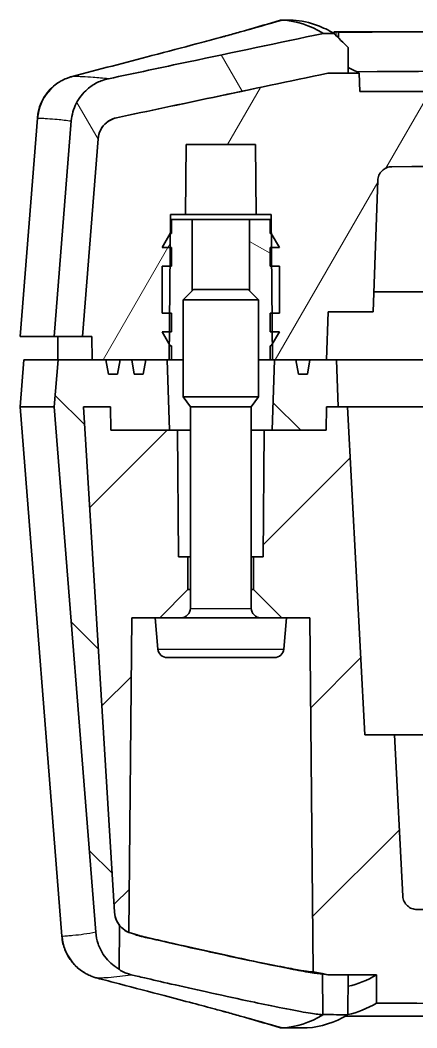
# Model space of a CAD drawing. Header units: millimetres. Extents: x 0 to 1594, y 0 to 281.
# Drawn here: x 509.91 to 518.37, y 29.47 to 50.97 of the extents above; entities that cross this region are included whole.
import ezdxf

# ---------------------------------------------------------------- set-up
doc = ezdxf.new("R2010")
doc.units = ezdxf.units.MM
doc.layers.add('Hatch (ISO)', color=1, linetype='Continuous', lineweight=18, true_color=0xff0000)
doc.layers.add('Visible (ISO)', color=7, linetype='Continuous', lineweight=35)
doc.layers.add('Visible Narrow (ISO)', color=7, linetype='Continuous', lineweight=25)

msp = doc.modelspace()

# ---------------------------------------------------------------- hatches: boundary and pattern name
at = {"layer": 'Hatch (ISO)'}
h = msp.add_hatch(dxfattribs=at)
h.set_pattern_fill('ANSI31', color=256, scale=25.4, angle=75.00018, style=0)
h.set_pattern_definition([(120.0002, (386.5, -8), (-2.749626, -1.58751), [])])
edge = h.paths.add_edge_path()
edge.add_line((510.6406, 44.216), (511.2409, 44.216))
edge.add_line((511.2409, 44.216), (511.5731, 48.4341))
edge.add_spline(control_points=[(511.5731, 48.4341), (511.5764, 48.4761), (511.585, 48.5174), (511.6123, 48.5971), (511.631, 48.635), (511.69, 48.7245), (511.7362, 48.7713), (511.8439, 48.8446), (511.9044, 48.8705), (511.9681, 48.884)], knot_values=[-0.0643394, -0.0643394, -0.0643394, -0.0643394, -0.0517127, -0.0517127, -0.0390853, -0.0390853, -0.0195481, -0.0195481, 0, 0, 0, 0], degree=3, periodic=0)
edge.add_spline(control_points=[(511.9681, 48.884), (512.6529, 49.0289), (513.3378, 49.1737), (514.8386, 49.4904), (515.6551, 49.6624), (516.4712, 49.8339)], knot_values=[-0.4654619, -0.4654619, -0.4654619, -0.4654619, -0.2555103, -0.2555103, -0.005318, -0.005318, -0.005318, -0.005318], degree=3, periodic=0)
edge.add_line((516.4712, 49.8339), (516.9074, 49.8358))
edge.add_line((516.9074, 49.8358), (516.9026, 50.3859))
edge.add_line((516.9026, 50.3859), (516.5997, 50.6847))
edge.add_line((516.5997, 50.6847), (516.3802, 50.6837))
edge.add_spline(control_points=[(516.3802, 50.6837), (515.4213, 50.4821), (514.4618, 50.2799), (512.933, 49.957), (512.3629, 49.8364), (511.7928, 49.7157)], knot_values=[-0.5893821, -0.5893821, -0.5893821, -0.5893821, -0.2954054, -0.2954054, -0.1206392, -0.1206392, -0.1206392, -0.1206392], degree=3, periodic=0)
edge.add_spline(control_points=[(511.7928, 49.7157), (511.7103, 49.6983), (511.6304, 49.6705), (511.4794, 49.5955), (511.409, 49.5486), (511.2468, 49.4082), (511.166, 49.3046), (511.0485, 49.0723), (511.0131, 48.9458), (511.0028, 48.8161)], knot_values=[-0.1286731, -0.1286731, -0.1286731, -0.1286731, -0.1033834, -0.1033834, -0.078098, -0.078098, -0.0390442, -0.0390442, 0, 0, 0, 0], degree=3, periodic=0)
edge.add_line((511.0028, 48.8161), (510.6406, 44.216))
edge = h.paths.add_edge_path()
edge.add_spline(control_points=[(550.8131, 48.884), (550.8544, 48.8752), (550.8943, 48.8613), (550.9698, 48.8238), (551.0051, 48.8004), (551.0861, 48.7302), (551.1266, 48.6784), (551.1853, 48.5622), (551.203, 48.499), (551.2081, 48.4341)], knot_values=[-0.0643383, -0.0643383, -0.0643383, -0.0643383, -0.0516926, -0.0516926, -0.0390487, -0.0390487, -0.019522, -0.019522, 0, 0, 0, 0], degree=3, periodic=0)
edge.add_line((551.2081, 48.4341), (551.5403, 44.216))
edge.add_line((551.5403, 44.216), (552.1406, 44.216))
edge.add_line((552.1406, 44.216), (551.7784, 48.8161))
edge.add_spline(control_points=[(551.7784, 48.8161), (551.7718, 48.9), (551.7546, 48.9827), (551.6999, 49.1419), (551.6626, 49.2178), (551.5445, 49.3967), (551.4522, 49.4904), (551.2369, 49.6371), (551.1159, 49.6888), (550.9884, 49.7157)], knot_values=[-0.1286753, -0.1286753, -0.1286753, -0.1286753, -0.103423, -0.103423, -0.078169, -0.078169, -0.0390953, -0.0390953, 0, 0, 0, 0], degree=3, periodic=0)
edge.add_spline(control_points=[(550.9884, 49.7157), (550.3605, 49.8487), (549.7324, 49.9815), (548.2036, 50.3043), (547.3021, 50.4943), (546.401, 50.6837)], knot_values=[-0.470182, -0.470182, -0.470182, -0.470182, -0.2776627, -0.2776627, -0.0014219, -0.0014219, -0.0014219, -0.0014219], degree=3, periodic=0)
edge.add_line((546.401, 50.6837), (546.1815, 50.6847))
edge.add_line((546.1815, 50.6847), (545.8787, 50.3859))
edge.add_line((545.8787, 50.3859), (545.8739, 49.8358))
edge.add_line((545.8739, 49.8358), (546.31, 49.8339))
edge.add_spline(control_points=[(546.31, 49.8339), (547.13, 49.6616), (547.9503, 49.4888), (549.451, 49.1721), (550.1322, 49.0281), (550.8131, 48.884)], knot_values=[-0.508035, -0.508035, -0.508035, -0.508035, -0.2566807, -0.2566807, -0.0478978, -0.0478978, -0.0478978, -0.0478978], degree=3, periodic=0)
h = msp.add_hatch(dxfattribs=at)
h.set_pattern_fill('ANSI31', color=256, scale=25.4, angle=14.99998, style=0)
h.set_pattern_definition([(60, (386.5, -8), (-2.74963, 1.5875), [])])
edge = h.paths.add_edge_path()
edge.add_line((511.2409, 44.216), (511.4411, 44.216))
edge.add_line((511.4411, 44.216), (511.4454, 43.716))
edge.add_line((511.4454, 43.716), (511.7412, 43.716))
edge.add_line((511.7412, 43.716), (511.7942, 43.416))
edge.add_line((511.7942, 43.416), (511.9885, 43.416))
edge.add_line((511.9885, 43.416), (512.0414, 43.716))
edge.add_line((512.0414, 43.716), (512.2906, 43.716))
edge.add_line((512.2906, 43.716), (512.3435, 43.416))
edge.add_line((512.3435, 43.416), (512.5377, 43.416))
edge.add_line((512.5377, 43.416), (512.5906, 43.716))
edge.add_line((512.5906, 43.716), (513.0439, 43.716))
edge.add_line((513.0439, 43.716), (513.0906, 43.716))
edge.add_line((513.0906, 43.716), (513.0935, 44.0512))
edge.add_line((513.0935, 44.0512), (513.0959, 44.316))
edge.add_line((513.0959, 44.316), (513.0993, 44.716))
edge.add_line((513.0993, 44.716), (513.1081, 45.716))
edge.add_line((513.1081, 45.716), (513.1116, 46.116))
edge.add_line((513.1116, 46.116), (513.1142, 46.416))
edge.add_line((513.1142, 46.416), (513.1177, 46.816))
edge.add_line((513.1177, 46.816), (513.4406, 46.816))
edge.add_line((513.4406, 46.816), (513.4537, 48.316))
edge.add_line((513.4537, 48.316), (514.9275, 48.316))
edge.add_line((514.9275, 48.316), (514.9406, 46.816))
edge.add_line((514.9406, 46.816), (515.2636, 46.816))
edge.add_line((515.2636, 46.816), (515.2671, 46.416))
edge.add_line((515.2671, 46.416), (515.2697, 46.116))
edge.add_line((515.2697, 46.116), (515.2732, 45.716))
edge.add_line((515.2732, 45.716), (515.2819, 44.716))
edge.add_line((515.2819, 44.716), (515.2854, 44.316))
edge.add_line((515.2854, 44.316), (515.2877, 44.0512))
edge.add_line((515.2877, 44.0512), (515.2906, 43.716))
edge.add_line((515.2906, 43.716), (515.3373, 43.716))
edge.add_line((515.3373, 43.716), (515.7906, 43.716))
edge.add_line((515.7906, 43.716), (515.8435, 43.416))
edge.add_line((515.8435, 43.416), (516.0377, 43.416))
edge.add_line((516.0377, 43.416), (516.0906, 43.716))
edge.add_line((516.0906, 43.716), (516.4406, 43.716))
edge.add_line((516.4406, 43.716), (516.4764, 44.7416))
edge.add_line((516.4764, 44.7416), (517.4406, 44.7416))
edge.add_line((517.4406, 44.7416), (517.5387, 47.5494))
edge.add_spline(control_points=[(517.5387, 47.5494), (517.5399, 47.5859), (517.5479, 47.6218), (517.5772, 47.6915), (517.5993, 47.7242), (517.6547, 47.7793), (517.6875, 47.8011), (517.7596, 47.8311), (517.7983, 47.8388), (517.8373, 47.839)], knot_values=[-0.0461067, -0.0461067, -0.0461067, -0.0461067, -0.0351548, -0.0351548, -0.0234343, -0.0234343, -0.0117166, -0.0117166, 0, 0, 0, 0], degree=3, periodic=0)
edge.add_spline(control_points=[(517.8373, 47.839), (522.339, 47.8563), (527.0406, 47.8637), (535.8805, 47.8634), (540.5079, 47.856), (544.9439, 47.839)], knot_values=[-2.7891738, -2.7891738, -2.7891738, -2.7891738, -1.4521694, -1.4521694, -0.1344091, -0.1344091, -0.1344091, -0.1344091], degree=3, periodic=0)
edge.add_spline(control_points=[(544.9439, 47.839), (544.9804, 47.8389), (545.0165, 47.8321), (545.087, 47.8049), (545.1203, 47.7839), (545.1771, 47.7302), (545.2, 47.6981), (545.2322, 47.6269), (545.2412, 47.5885), (545.2426, 47.5494)], knot_values=[-0.0461072, -0.0461072, -0.0461072, -0.0461072, -0.0351694, -0.0351694, -0.0234485, -0.0234485, -0.0117249, -0.0117249, 0, 0, 0, 0], degree=3, periodic=0)
edge.add_line((545.2426, 47.5494), (545.3406, 44.7416))
edge.add_line((545.3406, 44.7416), (546.3048, 44.7416))
edge.add_line((546.3048, 44.7416), (546.3406, 43.716))
edge.add_line((546.3406, 43.716), (546.6906, 43.716))
edge.add_line((546.6906, 43.716), (546.7435, 43.416))
edge.add_line((546.7435, 43.416), (546.9377, 43.416))
edge.add_line((546.9377, 43.416), (546.9906, 43.716))
edge.add_line((546.9906, 43.716), (547.4439, 43.716))
edge.add_line((547.4439, 43.716), (547.4906, 43.716))
edge.add_line((547.4906, 43.716), (547.4935, 44.0512))
edge.add_line((547.4935, 44.0512), (547.4959, 44.316))
edge.add_line((547.4959, 44.316), (547.4993, 44.716))
edge.add_line((547.4993, 44.716), (547.5081, 45.716))
edge.add_line((547.5081, 45.716), (547.5116, 46.116))
edge.add_line((547.5116, 46.116), (547.5142, 46.416))
edge.add_line((547.5142, 46.416), (547.5177, 46.816))
edge.add_line((547.5177, 46.816), (547.8406, 46.816))
edge.add_line((547.8406, 46.816), (547.8537, 48.316))
edge.add_line((547.8537, 48.316), (549.3275, 48.316))
edge.add_line((549.3275, 48.316), (549.3406, 46.816))
edge.add_line((549.3406, 46.816), (549.6636, 46.816))
edge.add_line((549.6636, 46.816), (549.6671, 46.416))
edge.add_line((549.6671, 46.416), (549.6697, 46.116))
edge.add_line((549.6697, 46.116), (549.6732, 45.716))
edge.add_line((549.6732, 45.716), (549.6819, 44.716))
edge.add_line((549.6819, 44.716), (549.6854, 44.316))
edge.add_line((549.6854, 44.316), (549.6877, 44.0512))
edge.add_line((549.6877, 44.0512), (549.6906, 43.716))
edge.add_line((549.6906, 43.716), (549.7373, 43.716))
edge.add_line((549.7373, 43.716), (550.1906, 43.716))
edge.add_line((550.1906, 43.716), (550.2435, 43.416))
edge.add_line((550.2435, 43.416), (550.4377, 43.416))
edge.add_line((550.4377, 43.416), (550.4906, 43.716))
edge.add_line((550.4906, 43.716), (550.7398, 43.716))
edge.add_line((550.7398, 43.716), (550.7928, 43.416))
edge.add_line((550.7928, 43.416), (550.9871, 43.416))
edge.add_line((550.9871, 43.416), (551.04, 43.716))
edge.add_line((551.04, 43.716), (551.3358, 43.716))
edge.add_line((551.3358, 43.716), (551.3402, 44.216))
edge.add_line((551.3402, 44.216), (551.5403, 44.216))
edge.add_line((551.5403, 44.216), (551.2081, 48.4341))
edge.add_spline(control_points=[(551.2081, 48.4341), (551.2048, 48.4761), (551.1962, 48.5174), (551.1689, 48.5971), (551.1502, 48.635), (551.0912, 48.7245), (551.045, 48.7713), (550.9374, 48.8446), (550.8769, 48.8705), (550.8131, 48.884)], knot_values=[-0.0643394, -0.0643394, -0.0643394, -0.0643394, -0.0517127, -0.0517127, -0.0390853, -0.0390853, -0.0195481, -0.0195481, 0, 0, 0, 0], degree=3, periodic=0)
edge.add_spline(control_points=[(550.8131, 48.884), (550.1322, 49.0281), (549.4511, 49.1721), (547.9504, 49.4888), (547.13, 49.6616), (546.31, 49.8339)], knot_values=[-0.4654623, -0.4654623, -0.4654623, -0.4654623, -0.256697, -0.256697, -0.0053192, -0.0053192, -0.0053192, -0.0053192], degree=3, periodic=0)
edge.add_line((546.31, 49.8339), (545.8739, 49.8358))
edge.add_line((545.8739, 49.8358), (545.643, 49.8367))
edge.add_line((545.643, 49.8367), (545.6292, 49.4425))
edge.add_line((545.6292, 49.4425), (517.152, 49.4425))
edge.add_line((517.152, 49.4425), (517.1382, 49.8367))
edge.add_line((517.1382, 49.8367), (516.9074, 49.8358))
edge.add_line((516.9074, 49.8358), (516.4712, 49.8339))
edge.add_spline(control_points=[(516.4712, 49.8339), (515.6568, 49.6627), (514.8421, 49.4911), (513.3413, 49.1744), (512.6546, 49.0293), (511.9681, 48.884)], knot_values=[-0.5044906, -0.5044906, -0.5044906, -0.5044906, -0.2548354, -0.2548354, -0.044352, -0.044352, -0.044352, -0.044352], degree=3, periodic=0)
edge.add_spline(control_points=[(511.9681, 48.884), (511.9269, 48.8752), (511.8869, 48.8613), (511.8114, 48.8238), (511.7762, 48.8004), (511.6951, 48.7302), (511.6547, 48.6784), (511.5959, 48.5622), (511.5782, 48.499), (511.5731, 48.4341)], knot_values=[-0.0643383, -0.0643383, -0.0643383, -0.0643383, -0.0516926, -0.0516926, -0.0390487, -0.0390487, -0.019522, -0.019522, 0, 0, 0, 0], degree=3, periodic=0)
edge.add_line((511.5731, 48.4341), (511.2409, 44.216))
h = msp.add_hatch(dxfattribs=at)
h.set_pattern_fill('ANSI31', color=256, scale=25.4, angle=105.00025, style=0)
h.set_pattern_definition([(150.0002, (386.5, -8), (-1.58749, -2.74964), [])])
h.paths.add_polyline_path([(515.2406, 46.416), (515.2406, 46.716), (514.8011, 46.716), (514.8011, 45.1908), (514.9906, 45.0012), (514.9906, 43.716), (515.2406, 43.716), (515.2406, 44.016), (515.2674, 44.016), (515.2877, 44.0512), (515.4406, 44.316), (515.2854, 44.316), (515.2406, 44.316), (515.2406, 44.716), (515.2819, 44.716), (515.4406, 44.716), (515.4406, 45.716), (515.2732, 45.716), (515.2406, 45.716), (515.2406, 46.116), (515.2697, 46.116), (515.4406, 46.116), (515.2674, 46.416), (515.2671, 46.416)])
h.paths.add_polyline_path([(513.1406, 46.716), (513.1406, 46.416), (513.1142, 46.416), (513.1138, 46.416), (512.9406, 46.116), (513.1116, 46.116), (513.1406, 46.116), (513.1406, 45.716), (513.1081, 45.716), (512.9406, 45.716), (512.9406, 44.716), (513.0993, 44.716), (513.1406, 44.716), (513.1406, 44.316), (513.0959, 44.316), (512.9406, 44.316), (513.0935, 44.0512), (513.1138, 44.016), (513.1406, 44.016), (513.1406, 43.716), (513.3906, 43.716), (513.3906, 45.0012), (513.5801, 45.1908), (513.5801, 46.716)])
h = msp.add_hatch(dxfattribs=at)
h.set_pattern_fill('ANSI31', color=256, scale=25.4, angle=90.00021, style=0)
h.set_pattern_definition([(135.0002, (386.5, -8), (-2.245056, -2.24507), [])])
h.paths.add_polyline_path([(515.2849, 42.216), (516.4363, 42.216), (516.4406, 42.716), (516.6906, 42.716), (516.6557, 43.716), (516.4406, 43.716), (516.0906, 43.716), (515.7906, 43.716), (515.3373, 43.716)])
h.paths.add_polyline_path([(546.345, 42.216), (547.4963, 42.216), (547.4439, 43.716), (546.9906, 43.716), (546.6906, 43.716), (546.3406, 43.716), (546.1255, 43.716), (546.0906, 42.716), (546.3406, 42.716)])
edge = h.paths.add_edge_path()
edge.add_line((552.0619, 43.716), (551.3358, 43.716))
edge.add_line((551.3358, 43.716), (551.04, 43.716))
edge.add_line((551.04, 43.716), (550.7398, 43.716))
edge.add_line((550.7398, 43.716), (550.4906, 43.716))
edge.add_line((550.4906, 43.716), (550.1906, 43.716))
edge.add_line((550.1906, 43.716), (549.7373, 43.716))
edge.add_line((549.7373, 43.716), (549.6849, 42.216))
edge.add_line((549.6849, 42.216), (550.9356, 42.216))
edge.add_line((550.9356, 42.216), (550.9399, 42.716))
edge.add_line((550.9399, 42.716), (551.5156, 42.716))
edge.add_line((551.5156, 42.716), (550.856, 31.9322))
edge.add_spline(control_points=[(550.856, 31.9322), (550.8534, 31.8887), (550.845, 31.8457), (550.8174, 31.763), (550.7983, 31.7236), (550.766, 31.6747), (550.7572, 31.6626), (550.7479, 31.6509)], knot_values=[-0.0652254, -0.0652254, -0.0652254, -0.0652254, -0.0521453, -0.0521453, -0.0390651, -0.0390651, -0.034575, -0.034575, -0.034575, -0.034575], degree=3, periodic=0)
edge.add_line((550.7479, 31.6509), (550.7561, 30.7157))
edge.add_spline(control_points=[(550.7561, 30.7157), (550.8127, 30.748), (550.8661, 30.7857), (551.0139, 30.9136), (551.0948, 31.0172), (551.2122, 31.2496), (551.2476, 31.3761), (551.2579, 31.5058)], knot_values=[-0.0976812, -0.0976812, -0.0976812, -0.0976812, -0.0780953, -0.0780953, -0.0390441, -0.0390441, 0, 0, 0, 0], degree=3, periodic=0)
edge.add_line((551.2579, 31.5058), (552.1406, 42.716))
edge.add_line((552.1406, 42.716), (552.0619, 43.716))
edge = h.paths.add_edge_path()
edge.add_line((513.0439, 43.716), (512.5906, 43.716))
edge.add_line((512.5906, 43.716), (512.2906, 43.716))
edge.add_line((512.2906, 43.716), (512.0414, 43.716))
edge.add_line((512.0414, 43.716), (511.7412, 43.716))
edge.add_line((511.7412, 43.716), (511.4454, 43.716))
edge.add_line((511.4454, 43.716), (510.7194, 43.716))
edge.add_line((510.7194, 43.716), (510.6406, 42.716))
edge.add_line((510.6406, 42.716), (511.5234, 31.5058))
edge.add_spline(control_points=[(511.5234, 31.5058), (511.53, 31.4219), (511.5472, 31.3391), (511.6019, 31.1799), (511.6392, 31.104), (511.7573, 30.925), (511.8496, 30.8314), (511.9793, 30.743), (512.002, 30.7289), (512.0252, 30.7157)], knot_values=[-0.1286818, -0.1286818, -0.1286818, -0.1286818, -0.1034229, -0.1034229, -0.0781628, -0.0781628, -0.0390927, -0.0390927, -0.0310704, -0.0310704, -0.0310704, -0.0310704], degree=3, periodic=0)
edge.add_line((512.0252, 30.7157), (512.0333, 31.6509))
edge.add_spline(control_points=[(512.0333, 31.6509), (512.0102, 31.6799), (511.9904, 31.7114), (511.9458, 31.8036), (511.9292, 31.8672), (511.9252, 31.9322)], knot_values=[-0.0307036, -0.0307036, -0.0307036, -0.0307036, -0.0195349, -0.0195349, 0, 0, 0, 0], degree=3, periodic=0)
edge.add_line((511.9252, 31.9322), (511.2656, 42.716))
edge.add_line((511.2656, 42.716), (511.8413, 42.716))
edge.add_line((511.8413, 42.716), (511.8456, 42.216))
edge.add_line((511.8456, 42.216), (513.0963, 42.216))
edge.add_line((513.0963, 42.216), (513.0439, 43.716))
h.paths.add_polyline_path([(546.401, 29.7483), (546.4167, 29.7517), (546.4243, 30.6222), (546.31, 30.5982), (545.8739, 30.5963), (545.8813, 29.7461)])
h.paths.add_polyline_path([(516.8999, 29.7461), (516.9074, 30.5963), (516.4712, 30.5982), (516.3569, 30.6222), (516.3645, 29.7517), (516.3802, 29.7483)])
h = msp.add_hatch(dxfattribs=at)
h.set_pattern_fill('ANSI31', color=256, scale=25.4, style=0)
h.set_pattern_definition([(45, (386.5, -8), (-2.245064, 2.245064), [])])
edge = h.paths.add_edge_path()
edge.add_line((512.7906, 38.216), (512.8906, 38.216))
edge.add_line((512.8906, 38.216), (513.4906, 38.816))
edge.add_line((513.4906, 38.816), (513.4906, 39.516))
edge.add_line((513.4906, 39.516), (513.2906, 39.516))
edge.add_line((513.2906, 39.516), (513.2671, 42.216))
edge.add_line((513.2671, 42.216), (513.0963, 42.216))
edge.add_line((513.0963, 42.216), (511.8456, 42.216))
edge.add_line((511.8456, 42.216), (511.8413, 42.716))
edge.add_line((511.8413, 42.716), (511.2656, 42.716))
edge.add_line((511.2656, 42.716), (511.9252, 31.9322))
edge.add_spline(control_points=[(511.9252, 31.9322), (511.9289, 31.8716), (511.9436, 31.8122), (511.9857, 31.719), (512.0075, 31.6834), (512.0333, 31.6509)], knot_values=[-0.0559314, -0.0559314, -0.0559314, -0.0559314, -0.037732, -0.037732, -0.0252386, -0.0252386, -0.0252386, -0.0252386], degree=3, periodic=0)
edge.add_spline(control_points=[(512.0333, 31.6509), (512.0451, 31.6361), (512.0578, 31.622), (512.1174, 31.5626), (512.172, 31.5261), (512.232, 31.5011)], knot_values=[-0.0252386, -0.0252386, -0.0252386, -0.0252386, -0.0195326, -0.0195326, -0.0000146, -0.0000146, -0.0000146, -0.0000146], degree=3, periodic=0)
edge.add_line((512.232, 31.5011), (512.2906, 38.216))
edge.add_line((512.2906, 38.216), (512.7906, 38.216))
edge = h.paths.add_edge_path()
edge.add_line((549.8906, 38.216), (549.9906, 38.216))
edge.add_line((549.9906, 38.216), (550.4906, 38.216))
edge.add_line((550.4906, 38.216), (550.5492, 31.5011))
edge.add_spline(control_points=[(550.5492, 31.5011), (550.6052, 31.5244), (550.6564, 31.5577), (550.7175, 31.6154), (550.7334, 31.6327), (550.7479, 31.6509)], knot_values=[-0.0559169, -0.0559169, -0.0559169, -0.0559169, -0.0377325, -0.0377325, -0.0306995, -0.0306995, -0.0306995, -0.0306995], degree=3, periodic=0)
edge.add_spline(control_points=[(550.7479, 31.6509), (550.771, 31.6799), (550.7909, 31.7115), (550.8354, 31.8036), (550.8521, 31.8672), (550.856, 31.9322)], knot_values=[-0.0306995, -0.0306995, -0.0306995, -0.0306995, -0.0195349, -0.0195349, 0, 0, 0, 0], degree=3, periodic=0)
edge.add_line((550.856, 31.9322), (551.5156, 42.716))
edge.add_line((551.5156, 42.716), (550.9399, 42.716))
edge.add_line((550.9399, 42.716), (550.9356, 42.216))
edge.add_line((550.9356, 42.216), (549.6849, 42.216))
edge.add_line((549.6849, 42.216), (549.5142, 42.216))
edge.add_line((549.5142, 42.216), (549.4906, 39.516))
edge.add_line((549.4906, 39.516), (549.2906, 39.516))
edge.add_line((549.2906, 39.516), (549.2906, 38.816))
edge.add_line((549.2906, 38.816), (549.8906, 38.216))
edge = h.paths.add_edge_path()
edge.add_line((515.4906, 38.216), (515.5906, 38.216))
edge.add_line((515.5906, 38.216), (516.0906, 38.216))
edge.add_line((516.0906, 38.216), (516.1565, 30.6643))
edge.add_line((516.1565, 30.6643), (516.3569, 30.6222))
edge.add_line((516.3569, 30.6222), (516.4712, 30.5982))
edge.add_line((516.4712, 30.5982), (516.9074, 30.5963))
edge.add_spline(control_points=[(516.9074, 30.5963), (517.0176, 30.5959), (517.1278, 30.5954), (517.3279, 30.5946), (517.4178, 30.5942), (517.5078, 30.5939)], knot_values=[-0.0692137, -0.0692137, -0.0692137, -0.0692137, -0.0361501, -0.0361501, -0.0091731, -0.0091731, -0.0091731, -0.0091731], degree=3, periodic=0)
edge.add_line((517.5078, 30.5939), (517.513, 29.9937))
edge.add_spline(control_points=[(517.513, 29.9937), (522.0858, 29.9757), (526.8915, 29.9679), (535.9849, 29.9681), (540.7398, 29.9759), (545.2682, 29.9937)], knot_values=[-2.7360695, -2.7360695, -2.7360695, -2.7360695, -1.365032, -1.365032, -0.0072047, -0.0072047, -0.0072047, -0.0072047], degree=3, periodic=0)
edge.add_line((545.2682, 29.9937), (545.2735, 30.5939))
edge.add_spline(control_points=[(545.2735, 30.5939), (545.3634, 30.5942), (545.4533, 30.5946), (545.6535, 30.5954), (545.7637, 30.5959), (545.8739, 30.5963)], knot_values=[-0.0630669, -0.0630669, -0.0630669, -0.0630669, -0.0360894, -0.0360894, -0.0030263, -0.0030263, -0.0030263, -0.0030263], degree=3, periodic=0)
edge.add_line((545.8739, 30.5963), (546.31, 30.5982))
edge.add_line((546.31, 30.5982), (546.4243, 30.6222))
edge.add_line((546.4243, 30.6222), (546.6247, 30.6643))
edge.add_line((546.6247, 30.6643), (546.6906, 38.216))
edge.add_line((546.6906, 38.216), (547.1906, 38.216))
edge.add_line((547.1906, 38.216), (547.2906, 38.216))
edge.add_line((547.2906, 38.216), (547.8906, 38.816))
edge.add_line((547.8906, 38.816), (547.8906, 39.516))
edge.add_line((547.8906, 39.516), (547.6906, 39.516))
edge.add_line((547.6906, 39.516), (547.6671, 42.216))
edge.add_line((547.6671, 42.216), (547.4963, 42.216))
edge.add_line((547.4963, 42.216), (546.345, 42.216))
edge.add_line((546.345, 42.216), (546.3406, 42.716))
edge.add_line((546.3406, 42.716), (546.0906, 42.716))
edge.add_line((546.0906, 42.716), (545.8906, 42.716))
edge.add_line((545.8906, 42.716), (545.5238, 35.716))
edge.add_line((545.5238, 35.716), (544.8906, 35.716))
edge.add_line((544.8906, 35.716), (544.7103, 32.2753))
edge.add_spline(control_points=[(544.7103, 32.2753), (544.7084, 32.2384), (544.6996, 32.2022), (544.6695, 32.1348), (544.6484, 32.1042), (544.5945, 32.0506), (544.5617, 32.0288), (544.4895, 31.9989), (544.4509, 31.9911), (544.4118, 31.9909)], knot_values=[-0.0455848, -0.0455848, -0.0455848, -0.0455848, -0.0345098, -0.0345098, -0.023435, -0.023435, -0.0117168, -0.0117168, 0, 0, 0, 0], degree=3, periodic=0)
edge.add_spline(control_points=[(544.4118, 31.9909), (540.0716, 31.9751), (535.5634, 31.9683), (527.074, 31.9685), (522.6417, 31.9753), (518.3694, 31.9909)], knot_values=[-2.7376631, -2.7376631, -2.7376631, -2.7376631, -1.4530003, -1.4530003, -0.1881283, -0.1881283, -0.1881283, -0.1881283], degree=3, periodic=0)
edge.add_spline(control_points=[(518.3694, 31.9909), (518.3325, 31.9911), (518.296, 31.998), (518.2272, 32.0248), (518.1956, 32.0444), (518.1395, 32.0956), (518.116, 32.1274), (518.0826, 32.198), (518.073, 32.2363), (518.0709, 32.2753)], knot_values=[-0.0455852, -0.0455852, -0.0455852, -0.0455852, -0.0345168, -0.0345168, -0.0234482, -0.0234482, -0.0117247, -0.0117247, 0, 0, 0, 0], degree=3, periodic=0)
edge.add_line((518.0709, 32.2753), (517.8906, 35.716))
edge.add_line((517.8906, 35.716), (517.2575, 35.716))
edge.add_line((517.2575, 35.716), (516.8906, 42.716))
edge.add_line((516.8906, 42.716), (516.6906, 42.716))
edge.add_line((516.6906, 42.716), (516.4406, 42.716))
edge.add_line((516.4406, 42.716), (516.4363, 42.216))
edge.add_line((516.4363, 42.216), (515.2849, 42.216))
edge.add_line((515.2849, 42.216), (515.1142, 42.216))
edge.add_line((515.1142, 42.216), (515.0906, 39.516))
edge.add_line((515.0906, 39.516), (514.8906, 39.516))
edge.add_line((514.8906, 39.516), (514.8906, 38.816))
edge.add_line((514.8906, 38.816), (515.4906, 38.216))

# ---------------------------------------------------------------- linework, layer by layer
at = {"layer": 'Visible (ISO)'}
for p, q in [((515.5045, 50.966), (515.4663, 50.966)), ((515.733, 50.966), (515.5045, 50.966)), ((516.6057, 50.716), (516.6503, 50.716)), ((516.6503, 50.716), (520.5589, 50.716)), ((516.6993, 50.5864), (516.7003, 50.7123)), ((516.9074, 49.8358), (516.9026, 50.3859)), ((517.152, 49.4425), (517.1382, 49.8367)), ((545.6292, 49.4425), (517.152, 49.4425)), ((510.2793, 48.8757), (509.9126, 44.216)), ((511.0028, 48.8161), (510.6406, 44.216)), ((511.5731, 48.4341), (511.2409, 44.216)), ((511.2409, 44.216), (511.5731, 48.4341)), ((513.4406, 46.816), (513.4537, 48.316)), ((513.4537, 48.316), (514.9275, 48.316)), ((514.9275, 48.316), (514.9406, 46.816)), ((517.4406, 44.7416), (517.5387, 47.5494)), ((513.0906, 43.716), (513.1177, 46.816)), ((513.1177, 46.816), (513.4406, 46.816)), ((513.1406, 46.716), (513.1406, 46.416)), ((513.5801, 46.716), (513.1406, 46.716)), ((513.4406, 46.816), (514.9406, 46.816)), ((513.5801, 45.1908), (513.5801, 46.716)), ((513.5801, 46.716), (514.8011, 46.716)), ((515.2406, 46.716), (514.8011, 46.716)), ((514.8011, 46.716), (514.8011, 45.1908)), ((514.9406, 46.816), (515.2636, 46.816)), ((515.2406, 46.416), (515.2406, 46.716)), ((515.2636, 46.816), (515.2906, 43.716)), ((513.1138, 46.416), (512.9406, 46.116)), ((513.1406, 46.416), (513.1138, 46.416)), ((515.2674, 46.416), (515.2406, 46.416)), ((515.4406, 46.116), (515.2674, 46.416)), ((512.9406, 46.116), (513.1406, 46.116)), ((513.1406, 46.116), (513.1406, 45.716)), ((515.2406, 45.716), (515.2406, 46.116)), ((515.2406, 46.116), (515.4406, 46.116)), ((513.1406, 45.716), (512.9406, 45.716)), ((512.9406, 45.716), (512.9406, 44.716)), ((515.4406, 45.716), (515.2406, 45.716)), ((515.4406, 44.716), (515.4406, 45.716)), ((513.6053, 45.216), (513.3906, 45.0012)), ((513.6053, 45.216), (514.7759, 45.216)), ((514.7759, 45.216), (514.9906, 45.0012)), ((513.3906, 42.9307), (513.3906, 45.0012)), ((514.9906, 45.0012), (513.3906, 45.0012)), ((514.9906, 42.9307), (514.9906, 45.0012)), ((516.4406, 43.716), (516.4764, 44.7416)), ((516.4764, 44.7416), (517.4406, 44.7416)), ((512.9406, 44.716), (513.1406, 44.716)), ((513.1406, 44.716), (513.1406, 44.316)), ((515.2406, 44.316), (515.2406, 44.716)), ((515.2406, 44.716), (515.4406, 44.716)), ((513.1406, 44.316), (512.9406, 44.316)), ((512.9406, 44.316), (513.1138, 44.016)), ((515.4406, 44.316), (515.2406, 44.316)), ((515.2674, 44.016), (515.4406, 44.316)), ((509.9181, 44.216), (509.9126, 44.216)), ((509.9181, 44.216), (510.6406, 44.216)), ((510.6406, 44.216), (511.2409, 44.216)), ((510.7169, 43.716), (510.7126, 44.216)), ((511.2409, 44.216), (511.4411, 44.216)), ((511.4411, 44.216), (511.4454, 43.716)), ((513.1138, 44.016), (513.1406, 44.016)), ((513.1406, 44.016), (513.1406, 43.716)), ((515.2406, 43.716), (515.2406, 44.016)), ((515.2406, 44.016), (515.2674, 44.016)), ((509.9913, 43.716), (509.9126, 42.716)), ((509.9913, 43.716), (509.9968, 43.716)), ((509.9968, 43.716), (510.7194, 43.716)), ((510.7194, 43.716), (510.6406, 42.716)), ((513.0439, 43.716), (510.7194, 43.716)), ((511.4454, 43.716), (511.7412, 43.716)), ((511.7412, 43.716), (511.7942, 43.416)), ((511.9885, 43.416), (512.0414, 43.716)), ((512.0414, 43.716), (512.2906, 43.716)), ((512.2906, 43.716), (512.3435, 43.416)), ((512.5377, 43.416), (512.5906, 43.716)), ((512.5906, 43.716), (513.0906, 43.716)), ((513.0963, 42.216), (513.0439, 43.716)), ((513.1406, 43.716), (513.0906, 43.716)), ((513.1406, 43.716), (513.3906, 43.716)), ((514.9906, 43.716), (515.2406, 43.716)), ((515.2906, 43.716), (515.2406, 43.716)), ((515.3373, 43.716), (515.2849, 42.216)), ((515.2906, 43.716), (515.7906, 43.716)), ((516.6557, 43.716), (515.3373, 43.716)), ((515.7906, 43.716), (515.8435, 43.416)), ((516.0377, 43.416), (516.0906, 43.716)), ((516.0906, 43.716), (516.4406, 43.716)), ((516.6906, 42.716), (516.6557, 43.716)), ((516.6557, 43.716), (519.1057, 43.716)), ((511.7942, 43.416), (511.9885, 43.416)), ((512.3435, 43.416), (512.5377, 43.416)), ((515.8435, 43.416), (516.0377, 43.416)), ((514.9906, 42.9307), (513.3906, 42.9307)), ((513.5406, 42.716), (513.3906, 42.9307)), ((514.8406, 42.716), (514.9906, 42.9307)), ((510.8016, 31.4198), (509.9126, 42.716)), ((509.9126, 42.716), (509.9181, 42.716)), ((509.9181, 42.716), (510.6406, 42.716)), ((510.6406, 42.716), (511.5234, 31.5058)), ((511.8413, 42.716), (511.2656, 42.716)), ((511.2656, 42.716), (511.9252, 31.9322)), ((511.9252, 31.9322), (511.2656, 42.716)), ((511.2656, 42.716), (511.8413, 42.716)), ((511.8456, 42.216), (511.8413, 42.716)), ((511.8413, 42.716), (511.8456, 42.216)), ((514.8406, 42.716), (513.5406, 42.716)), ((513.5406, 38.416), (513.5406, 42.716)), ((514.8406, 38.416), (514.8406, 42.716)), ((516.4406, 42.716), (516.4363, 42.216)), ((516.4363, 42.216), (516.4406, 42.716)), ((516.8906, 42.716), (516.4406, 42.716)), ((516.4406, 42.716), (516.6906, 42.716)), ((517.2575, 35.716), (516.8906, 42.716)), ((516.8906, 42.716), (519.3406, 42.716)), ((513.2671, 42.216), (511.8456, 42.216)), ((511.8456, 42.216), (513.0963, 42.216)), ((513.2906, 39.516), (513.2671, 42.216)), ((513.2671, 42.216), (513.5406, 42.216)), ((514.8406, 42.216), (515.1142, 42.216)), ((515.1142, 42.216), (515.0906, 39.516)), ((516.4363, 42.216), (515.1142, 42.216)), ((515.2849, 42.216), (516.4363, 42.216)), ((513.4906, 39.516), (513.2906, 39.516)), ((513.4906, 38.816), (513.4906, 39.516)), ((513.4906, 39.516), (513.5406, 39.516)), ((514.8406, 39.516), (514.8906, 39.516)), ((515.0906, 39.516), (514.8906, 39.516)), ((514.8906, 39.516), (514.8906, 38.816)), ((512.8906, 38.216), (513.4906, 38.816)), ((513.5406, 38.816), (513.4906, 38.816)), ((514.8906, 38.816), (514.8406, 38.816)), ((514.8906, 38.816), (515.4906, 38.216)), ((512.232, 31.5011), (512.2906, 38.216)), ((512.2906, 38.216), (512.7906, 38.216)), ((515.4906, 38.216), (512.7906, 38.216)), ((512.849, 37.5486), (512.7906, 38.216)), ((515.5906, 38.216), (515.4906, 38.216)), ((515.5322, 37.5486), (515.5906, 38.216)), ((515.5906, 38.216), (516.0906, 38.216)), ((516.0906, 38.216), (516.1565, 30.6643)), ((515.333, 37.366), (513.0482, 37.366)), ((517.8906, 35.716), (517.2575, 35.716)), ((518.0709, 32.2753), (517.8906, 35.716)), ((517.8906, 35.716), (519.6406, 35.716)), ((512.0252, 30.7157), (512.0333, 31.6509)), ((516.3569, 30.6222), (516.3645, 29.7517)), ((516.8999, 29.7461), (516.9074, 30.5963)), ((517.5078, 30.5939), (517.513, 29.9937)), ((545.934, 29.716), (516.8472, 29.716)), ((515.4663, 29.466), (515.5045, 29.466)), ((515.5045, 29.466), (516.0345, 29.466))]:
    msp.add_line(p, q, dxfattribs=at)
for centre, start, end in [((513.3406, 38.416), 270, 0), ((515.0406, 38.416), 180, 270), ((513.0482, 37.566), 185, 270), ((515.333, 37.566), 270, 355)]:
    msp.add_arc(centre, 0.2, start, end, dxfattribs=at)
for centre, major_axis, start_param, end_param in [((531.3906, 48.8863), (-52.9808, 0), 4.4390022, 4.9857757), ((518.1406, 45.1948), (-1.5003, 0), 1.0965847, 3.1414251)]:
    msp.add_ellipse(centre, major_axis=major_axis, ratio=0.019201, start_param=start_param, end_param=end_param, dxfattribs=at)
for points in [[(514.7187, 50.7464), (514.9679, 50.8196), (515.2171, 50.8928), (515.4663, 50.966)], [(515.5045, 50.966), (515.5047, 50.966), (515.5048, 50.966), (515.5049, 50.966)], [(516.3802, 50.6837), (516.0798, 50.8588), (515.7976, 50.9488), (515.5049, 50.966)], [(514.6049, 50.7138), (514.6503, 50.7265), (514.6872, 50.7371), (514.7187, 50.7464)], [(514.4529, 50.6712), (514.5035, 50.6854), (514.5542, 50.6996), (514.6049, 50.7138)], [(516.5997, 50.6847), (516.5306, 50.6844), (516.4647, 50.6841), (516.3802, 50.6837)], [(516.6057, 50.716), (516.599, 50.7095), (516.5923, 50.7019), (516.5855, 50.693)], [(516.7003, 50.7123), (516.6836, 50.7138), (516.667, 50.715), (516.6503, 50.716)], [(516.7003, 50.7123), (517.9741, 50.714), (519.2612, 50.7152), (520.5589, 50.716)], [(517.1382, 49.8367), (517.0607, 49.8812), (516.9834, 49.9204), (516.9063, 49.9544)], [(517.1382, 49.8367), (517.0613, 49.8364), (516.9843, 49.8361), (516.9074, 49.8358)], [(512.0333, 31.6509), (512.0333, 31.6509), (512.0334, 31.6508), (512.0334, 31.6507)], [(512.3319, 31.4738), (512.2657, 31.4894), (512.232, 31.4986), (512.232, 31.5011)], [(512.3398, 31.4718), (512.3747, 31.4527), (512.4131, 31.4377), (512.4544, 31.428)], [(512.4667, 31.4301), (512.4567, 31.4325), (512.447, 31.4352), (512.4376, 31.4381)], [(516.1565, 30.6643), (516.2614, 30.6423), (516.3663, 30.6202), (516.4712, 30.5982)], [(516.4712, 30.5982), (516.4331, 30.6062), (516.395, 30.6142), (516.3569, 30.6222)], [(517.5078, 30.5939), (517.3069, 30.4767), (517.1061, 30.3962), (516.9052, 30.3523)], [(516.9, 29.75), (517.1043, 29.7933), (517.3087, 29.8746), (517.513, 29.9937)], [(514.6049, 29.7183), (514.5542, 29.7325), (514.5035, 29.7467), (514.4529, 29.7609)], [(514.7187, 29.6857), (514.6872, 29.6949), (514.6503, 29.7056), (514.6049, 29.7183)], [(515.4663, 29.466), (515.2171, 29.5392), (514.9679, 29.6125), (514.7187, 29.6857)], [(515.5049, 29.4661), (515.7976, 29.4833), (516.0798, 29.5733), (516.3802, 29.7483)], [(516.8999, 29.7461), (516.6115, 29.5769), (516.323, 29.4835), (516.0345, 29.466)], [(516.3645, 29.7517), (516.3697, 29.7506), (516.375, 29.7495), (516.3802, 29.7483)], [(515.5049, 29.4661), (515.5048, 29.4661), (515.5047, 29.466), (515.5045, 29.466)]]:
    msp.add_open_spline(points, degree=3, dxfattribs=at)
for points, knots in [([(515.733, 50.966), (515.9061, 50.9555), (516.0792, 50.9177), (516.3681, 50.8087), (516.4839, 50.7528), (516.5997, 50.6847)], [-5.6883066, -5.6883066, -5.6883066, -5.6883066, -4.2834664, -4.2834664, -3.3434358, -3.3434358, -3.3434358, -3.3434358]), ([(511.0234, 49.7647), (511.5903, 49.913), (512.1627, 50.0629), (513.0473, 50.2954), (513.3743, 50.3816), (513.8188, 50.4997), (513.9626, 50.538), (514.1274, 50.5822), (514.1645, 50.5922), (514.2016, 50.6023), (514.2033, 50.6027), (514.206, 50.6034), (514.207, 50.6037), (514.2753, 50.6221), (514.2702, 50.6208), (514.3558, 50.6442), (514.4068, 50.6583), (514.4529, 50.6712)], [0, 0, 0, 0, 0.17585656, 0.17585656, 0.27791543, 0.27791543, 0.33088898, 0.33088898, 0.34709302, 0.34709302, 0.34785193, 0.34785193, 0.34833507, 0.34833507, 0.37925979, 0.37925979, 0.44112083, 0.44112083, 0.44112083, 0.44112083]), ([(516.3802, 50.6837), (515.4213, 50.4821), (514.4618, 50.2799), (512.933, 49.957), (512.3629, 49.8364), (511.7928, 49.7157)], [-0.58938213, -0.58938213, -0.58938213, -0.58938213, -0.29540541, -0.29540541, -0.12063917, -0.12063917, -0.12063917, -0.12063917]), ([(516.9026, 50.3859), (516.8521, 50.4357), (516.8016, 50.4855), (516.7007, 50.5851), (516.6502, 50.6349), (516.5997, 50.6847)], [-0.042541096, -0.042541096, -0.042541096, -0.042541096, -0.02127047, -0.02127047, 0, 0, 0, 0]), ([(511.0234, 49.7647), (511.0123, 49.7618), (510.9992, 49.7583), (510.966, 49.7481), (510.946, 49.7416), (510.8916, 49.7208), (510.8577, 49.7072), (510.7567, 49.6536), (510.6886, 49.6189), (510.5469, 49.4835), (510.5034, 49.4367), (510.3967, 49.2849), (510.3301, 49.1606), (510.2886, 48.9595), (510.2826, 48.9181), (510.2793, 48.8757)], [-0.135199883, -0.135199883, -0.135199883, -0.135199883, -0.134049346, -0.134049346, -0.132898809, -0.132898809, -0.131748272, -0.131748272, -0.1305977349, -0.1305977349, -0.1301685611, -0.1301685611, -0.1295887879, -0.1295887879, -0.1294471979, -0.1294471979, -0.1294471979, -0.1294471979]), ([(511.7928, 49.7157), (511.7103, 49.6983), (511.6304, 49.6705), (511.4794, 49.5955), (511.409, 49.5486), (511.2468, 49.4082), (511.166, 49.3046), (511.0485, 49.0723), (511.0131, 48.9458), (511.0028, 48.8161)], [-0.12867309, -0.12867309, -0.12867309, -0.12867309, -0.10338335, -0.10338335, -0.07809804, -0.07809804, -0.03904417, -0.03904417, 0, 0, 0, 0]), ([(516.4712, 49.8339), (515.6568, 49.6627), (514.8421, 49.4911), (513.3413, 49.1744), (512.6546, 49.0293), (511.9681, 48.884)], [-0.50449063, -0.50449063, -0.50449063, -0.50449063, -0.2548354, -0.2548354, -0.04435204, -0.04435204, -0.04435204, -0.04435204]), ([(511.9681, 48.884), (512.6529, 49.0289), (513.3378, 49.1737), (514.8386, 49.4904), (515.6551, 49.6624), (516.4712, 49.8339)], [-0.46546186, -0.46546186, -0.46546186, -0.46546186, -0.2555103, -0.2555103, -0.00531799, -0.00531799, -0.00531799, -0.00531799]), ([(516.9074, 49.8358), (516.8324, 49.8355), (516.7574, 49.8351), (516.6121, 49.8345), (516.5416, 49.8342), (516.4712, 49.8339)], [-0.049645922, -0.049645922, -0.049645922, -0.049645922, -0.027157907, -0.027157907, -0.006032225, -0.006032225, -0.006032225, -0.006032225]), ([(516.4712, 49.8339), (516.5557, 49.8343), (516.611, 49.8345), (516.7572, 49.8351), (516.8323, 49.8355), (516.9074, 49.8358)], [-0.048552969, -0.048552969, -0.048552969, -0.048552969, -0.027234007, -0.027234007, -0.004706304, -0.004706304, -0.004706304, -0.004706304]), ([(511.9681, 48.884), (511.9269, 48.8752), (511.8869, 48.8613), (511.8114, 48.8238), (511.7762, 48.8004), (511.6951, 48.7302), (511.6547, 48.6784), (511.5959, 48.5622), (511.5782, 48.499), (511.5731, 48.4341)], [-0.06433828, -0.06433828, -0.06433828, -0.06433828, -0.051692566, -0.051692566, -0.039048731, -0.039048731, -0.019522039, -0.019522039, 0, 0, 0, 0]), ([(511.5731, 48.4341), (511.5764, 48.4761), (511.585, 48.5174), (511.6123, 48.5971), (511.631, 48.635), (511.69, 48.7245), (511.7362, 48.7713), (511.8439, 48.8446), (511.9044, 48.8705), (511.9681, 48.884)], [-0.064339405, -0.064339405, -0.064339405, -0.064339405, -0.05171269, -0.05171269, -0.039085253, -0.039085253, -0.01954805, -0.01954805, 0, 0, 0, 0]), ([(517.5387, 47.5494), (517.5399, 47.5859), (517.5479, 47.6218), (517.5772, 47.6915), (517.5993, 47.7242), (517.6547, 47.7793), (517.6875, 47.8011), (517.7596, 47.8311), (517.7983, 47.8388), (517.8373, 47.839)], [-0.046106713, -0.046106713, -0.046106713, -0.046106713, -0.03515477, -0.03515477, -0.0234343, -0.0234343, -0.011716618, -0.011716618, 0, 0, 0, 0]), ([(517.8373, 47.839), (522.339, 47.8563), (527.0406, 47.8637), (535.8805, 47.8634), (540.5079, 47.856), (544.9439, 47.839)], [-2.7891738, -2.7891738, -2.7891738, -2.7891738, -1.4521694, -1.4521694, -0.1344091, -0.1344091, -0.1344091, -0.1344091]), ([(518.3694, 31.9909), (518.3325, 31.9911), (518.296, 31.998), (518.2272, 32.0248), (518.1956, 32.0444), (518.1395, 32.0956), (518.116, 32.1274), (518.0826, 32.198), (518.073, 32.2363), (518.0709, 32.2753)], [-0.045585227, -0.045585227, -0.045585227, -0.045585227, -0.034516756, -0.034516756, -0.023448219, -0.023448219, -0.011724724, -0.011724724, 0, 0, 0, 0]), ([(511.9252, 31.9322), (511.9289, 31.8716), (511.9436, 31.8122), (511.9935, 31.7017), (512.0283, 31.6514), (512.1174, 31.5626), (512.172, 31.5261), (512.232, 31.5011)], [-0.055931369, -0.055931369, -0.055931369, -0.055931369, -0.037731999, -0.037731999, -0.019532581, -0.019532581, -0.000014568, -0.000014568, -0.000014568, -0.000014568]), ([(512.0333, 31.6509), (512.0102, 31.6799), (511.9904, 31.7114), (511.9458, 31.8036), (511.9292, 31.8672), (511.9252, 31.9322)], [-0.030703609, -0.030703609, -0.030703609, -0.030703609, -0.019534898, -0.019534898, 0, 0, 0, 0]), ([(544.4118, 31.9909), (540.0716, 31.9751), (535.5634, 31.9683), (527.074, 31.9685), (522.6417, 31.9753), (518.3694, 31.9909)], [-2.7376631, -2.7376631, -2.7376631, -2.7376631, -1.4530003, -1.4530003, -0.1881283, -0.1881283, -0.1881283, -0.1881283]), ([(512.0334, 31.6506), (512.0553, 31.6228), (512.0745, 31.6045), (512.1219, 31.5621), (512.1432, 31.5484), (512.177, 31.5273), (512.1893, 31.5208), (512.2098, 31.5104), (512.2178, 31.5067), (512.2284, 31.502), (512.2318, 31.5005), (512.235, 31.4992)], [0.0739577491, 0.0739577491, 0.0739577491, 0.0739577491, 0.0750814621, 0.0750814621, 0.0772375793, 0.0772375793, 0.0793936965, 0.0793936965, 0.0815498136, 0.0815498136, 0.082722052, 0.082722052, 0.082722052, 0.082722052]), ([(510.8016, 31.4198), (510.81, 31.3134), (510.8352, 31.216), (510.9057, 31.0354), (510.9528, 30.9596), (511.0601, 30.8155), (511.1168, 30.7642), (511.2451, 30.6585), (511.2985, 30.6309), (511.3895, 30.5839), (511.4213, 30.5717), (511.4719, 30.5526), (511.4902, 30.5468), (511.5202, 30.5376), (511.5318, 30.5344), (511.543, 30.5314), (511.5443, 30.531), (511.5455, 30.5307)], [-0.0270291947, -0.0270291947, -0.0270291947, -0.0270291947, -0.0267113475, -0.0267113475, -0.0263221994, -0.0263221994, -0.0257542702, -0.0257542702, -0.024747847, -0.024747847, -0.023525552, -0.023525552, -0.0223032569, -0.0223032569, -0.0210809618, -0.0210809618, -0.0209177193, -0.0209177193, -0.0209177193, -0.0209177193]), ([(511.5234, 31.5058), (511.53, 31.4219), (511.5472, 31.3391), (511.6019, 31.1799), (511.6392, 31.104), (511.7573, 30.925), (511.8496, 30.8314), (511.9793, 30.743), (512.002, 30.7289), (512.0252, 30.7157)], [-0.128681827, -0.128681827, -0.128681827, -0.128681827, -0.10342291, -0.10342291, -0.078162796, -0.078162796, -0.039092694, -0.039092694, -0.03107037, -0.03107037, -0.03107037, -0.03107037]), ([(512.4376, 31.4381), (512.4168, 31.4447), (512.3975, 31.4522), (512.3621, 31.4651), (512.3465, 31.4703), (512.3319, 31.4738)], [0, 0, 0, 0, 0.014175508, 0.014175508, 0.027832429, 0.027832429, 0.027832429, 0.027832429]), ([(512.4544, 31.428), (512.4753, 31.4231), (512.4968, 31.4181), (512.6952, 31.3718), (512.9107, 31.3222), (513.409, 31.209), (513.6904, 31.1458), (514.2542, 31.0212), (514.5315, 30.9608), (515.0388, 30.853), (515.2673, 30.8057), (515.6556, 30.7283), (515.8175, 30.6974), (515.9512, 30.6735)], [-0.4152986, -0.4152986, -0.4152986, -0.4152986, -0.40464072, -0.40464072, -0.32012857, -0.32012857, -0.23077876, -0.23077876, -0.14618113, -0.14618113, -0.06913978, -0.06913978, 0, 0, 0, 0]), ([(512.4667, 31.4301), (512.5669, 31.406), (512.6963, 31.3757), (513.0383, 31.2968), (513.2599, 31.2464), (513.7485, 31.1366), (514.0124, 31.0781), (514.5186, 30.9679), (514.7573, 30.9169), (515.1829, 30.8285), (515.3698, 30.7908), (515.6778, 30.7314), (515.802, 30.7087), (515.9867, 30.6778), (516.0523, 30.6682), (516.11, 30.6622), (516.122, 30.6612), (516.1388, 30.6606), (516.1446, 30.6606), (516.1515, 30.6614), (516.1535, 30.6618), (516.1548, 30.6624)], [-0.51906459, -0.51906459, -0.51906459, -0.51906459, -0.45517217, -0.45517217, -0.37625554, -0.37625554, -0.29514698, -0.29514698, -0.22082438, -0.22082438, -0.15336289, -0.15336289, -0.09326348, -0.09326348, -0.04078835, -0.04078835, -0.02322465, -0.02322465, -0.00914501, -0.00914501, 0, 0, 0, 0]), ([(514.4529, 29.7609), (514.4091, 29.7731), (514.3608, 29.7865), (514.287, 29.8067), (514.2661, 29.8124), (514.2363, 29.8204), (514.2281, 29.8227), (514.2165, 29.8258), (514.2134, 29.8266), (514.2099, 29.8276), (514.2096, 29.8277), (514.1892, 29.8332), (514.122, 29.8513), (513.9319, 29.9023), (513.7668, 29.9463), (513.3995, 30.0437), (513.1927, 30.0983), (512.6723, 30.2353), (512.3523, 30.3193), (511.8709, 30.4455), (511.7082, 30.4881), (511.5455, 30.5307)], [0, 0, 0, 0, 0.05881598, 0.05881598, 0.08086631, 0.08086631, 0.08913474, 0.08913474, 0.09223538, 0.09223538, 0.09254172, 0.09254172, 0.11216924, 0.11216924, 0.17163686, 0.17163686, 0.23795471, 0.23795471, 0.33703804, 0.33703804, 0.3874904, 0.3874904, 0.3874904, 0.3874904]), ([(512.2766, 30.6003), (512.2561, 30.6053), (512.2368, 30.6107), (512.116, 30.6491), (512.0464, 30.6936), (512.0265, 30.7127), (512.0252, 30.7146), (512.0252, 30.7157)], [0, 0, 0, 0, 0.01323754, 0.01323754, 0.08846505, 0.08846505, 0.10040218, 0.10040218, 0.10040218, 0.10040218]), ([(515.9494, 29.8037), (515.7852, 29.8329), (515.5798, 29.8725), (515.1607, 29.9573), (514.9605, 29.9991), (514.4698, 30.1035), (514.1764, 30.1677), (513.6242, 30.2902), (513.3683, 30.3479), (512.9219, 30.4495), (512.7303, 30.4936), (512.4548, 30.5579), (512.3569, 30.581), (512.2766, 30.6003)], [-1.38134637, -1.38134637, -1.38134637, -1.38134637, -1.29715886, -1.29715886, -1.23094713, -1.23094713, -1.14173378, -1.14173378, -1.05970893, -1.05970893, -0.98529989, -0.98529989, -0.93334558, -0.93334558, -0.93334558, -0.93334558]), ([(515.9512, 30.6735), (516.0949, 30.6479), (516.2037, 30.6308), (516.2985, 30.62), (516.3187, 30.6183), (516.3397, 30.6179), (516.3451, 30.618), (516.3514, 30.6188), (516.3532, 30.6192), (516.3556, 30.6202), (516.3563, 30.6207), (516.3568, 30.6216), (516.3569, 30.6219), (516.3569, 30.6222)], [-1.37656027, -1.37656027, -1.37656027, -1.37656027, -1.30223007, -1.30223007, -1.27379365, -1.27379365, -1.25990085, -1.25990085, -1.25171181, -1.25171181, -1.24452103, -1.24452103, -1.24144967, -1.24144967, -1.24144967, -1.24144967]), ([(516.1548, 30.6624), (516.1553, 30.6626), (516.1557, 30.6628), (516.1563, 30.6635), (516.1565, 30.6639), (516.1565, 30.6643)], [-1.2489979354, -1.2489979354, -1.2489979354, -1.2489979354, -1.2455007415, -1.2455007415, -1.2406824436, -1.2406824436, -1.2406824436, -1.2406824436]), ([(516.4712, 30.5982), (516.5425, 30.5979), (516.6139, 30.5975), (516.7593, 30.5969), (516.8333, 30.5966), (516.9074, 30.5963)], [-0.047508336, -0.047508336, -0.047508336, -0.047508336, -0.026110159, -0.026110159, -0.003894608, -0.003894608, -0.003894608, -0.003894608]), ([(516.9074, 30.5963), (516.8333, 30.5966), (516.7593, 30.5969), (516.6139, 30.5975), (516.5426, 30.5979), (516.4712, 30.5982)], [-0.048244947, -0.048244947, -0.048244947, -0.048244947, -0.026036794, -0.026036794, -0.004631214, -0.004631214, -0.004631214, -0.004631214]), ([(516.9074, 30.5963), (517.0176, 30.5959), (517.1278, 30.5954), (517.3279, 30.5946), (517.4178, 30.5942), (517.5078, 30.5939)], [-0.069213671, -0.069213671, -0.069213671, -0.069213671, -0.036150109, -0.036150109, -0.009173106, -0.009173106, -0.009173106, -0.009173106]), ([(517.513, 29.9937), (522.0858, 29.9757), (526.8915, 29.9679), (535.9849, 29.9681), (540.7398, 29.9759), (545.2682, 29.9937)], [-2.7360695, -2.7360695, -2.7360695, -2.7360695, -1.365032, -1.365032, -0.0072047, -0.0072047, -0.0072047, -0.0072047]), ([(516.3645, 29.7517), (516.3645, 29.7515), (516.3645, 29.7514), (516.3643, 29.7506), (516.3637, 29.7499), (516.3615, 29.7488), (516.3599, 29.7484), (516.3546, 29.7475), (516.3504, 29.7472), (516.3317, 29.7471), (516.3114, 29.7485), (516.2147, 29.7591), (516.101, 29.7767), (515.9494, 29.8037)], [-0.13698176, -0.13698176, -0.13698176, -0.13698176, -0.1357353, -0.1357353, -0.12793501, -0.12793501, -0.11986928, -0.11986928, -0.1078512, -0.1078512, -0.0777574, -0.0777574, 0, 0, 0, 0]), ([(516.3802, 29.7483), (516.489, 29.7479), (516.5662, 29.7475), (516.7399, 29.7468), (516.8199, 29.7465), (516.8999, 29.7461)], [-0.056821709, -0.056821709, -0.056821709, -0.056821709, -0.028697903, -0.028697903, -0.004699569, -0.004699569, -0.004699569, -0.004699569])]:
    msp.add_open_spline(points, degree=3, knots=knots, dxfattribs=at)
at = {"layer": 'Visible Narrow (ISO)'}
for p, q in [((516.6057, 50.716), (516.6054, 50.6791)), ((516.6496, 50.6355), (516.6503, 50.716)), ((509.9181, 44.216), (510.2847, 48.8764)), ((510.722, 43.716), (510.7177, 44.216)), ((509.9181, 42.716), (509.9968, 43.716)), ((510.8067, 31.4189), (509.9181, 42.716)), ((513.5406, 38.416), (514.8406, 38.416)), ((512.849, 37.5486), (515.5322, 37.5486))]:
    msp.add_line(p, q, dxfattribs=at)
for centre, major_axis, ratio, start_param, end_param in [((511.2811, 48.7979), (-0.1124, 0.9937), 0.9994277, 0.1434535, 1.3796701), ((511.8031, 31.4974), (-0.1396, -0.9902), 0.9994211, 4.9309087, 6.167092), ((512.5718, 31.9189), (-0.095, 0.4909), 0.9994375, 2.5198306, 2.7385117), ((512.5736, 31.9192), (-0.0952, 0.4909), 0.9994375, 2.5424645, 2.6744323)]:
    msp.add_ellipse(centre, major_axis=major_axis, ratio=ratio, start_param=start_param, end_param=end_param, dxfattribs=at)
for points in [[(514.6049, 50.7138), (514.9049, 50.7979), (515.2049, 50.882), (515.5049, 50.966)], [(511.0278, 49.7653), (511.0253, 49.7651), (511.0239, 49.7649), (511.0234, 49.7647)], [(510.2793, 48.8757), (510.2793, 48.8758), (510.2811, 48.876), (510.2847, 48.8764)], [(510.8067, 31.4189), (510.8033, 31.4194), (510.8016, 31.4196), (510.8016, 31.4198)], [(512.4544, 31.428), (512.4585, 31.4287), (512.4626, 31.4294), (512.4667, 31.4301)], [(511.5455, 30.5307), (511.5461, 30.5306), (511.5475, 30.5303), (511.5498, 30.53)], [(511.5498, 30.53), (511.5533, 30.5295), (511.5568, 30.5294), (511.5601, 30.5297)], [(515.5049, 29.4661), (515.2049, 29.5501), (514.9049, 29.6342), (514.6049, 29.7183)]]:
    msp.add_open_spline(points, degree=3, dxfattribs=at)
for points, knots in [([(511.7928, 49.7157), (511.6826, 49.7273), (511.574, 49.7368), (511.3922, 49.7497), (511.3181, 49.7541), (511.2082, 49.7594), (511.1718, 49.761), (511.1174, 49.763), (511.0993, 49.7636), (511.0632, 49.7647), (511.0449, 49.7671), (511.0278, 49.7653)], [-2.172115, -2.172115, -2.172115, -2.172115, -1.2659981, -1.2659981, -0.632999, -0.632999, -0.3164995, -0.3164995, -0.1582498, -0.1582498, 0, 0, 0, 0]), ([(510.2847, 48.8764), (510.3024, 48.8784), (510.3198, 48.8757), (510.3548, 48.8744), (510.3723, 48.8736), (510.4249, 48.8711), (510.4599, 48.8692), (510.5648, 48.8626), (510.6346, 48.8572), (510.8041, 48.8413), (510.9035, 48.8298), (511.0028, 48.8161)], [0, 0, 0, 0, 0.1582498, 0.1582498, 0.3164995, 0.3164995, 0.632999, 0.632999, 1.2659981, 1.2659981, 2.1699226, 2.1699226, 2.1699226, 2.1699226]), ([(511.5234, 31.5058), (511.4389, 31.4889), (511.3542, 31.4743), (511.1925, 31.4508), (511.1156, 31.4416), (510.9999, 31.4306), (510.9614, 31.4274), (510.9034, 31.4233), (510.8841, 31.4221), (510.8455, 31.4198), (510.8264, 31.4162), (510.8067, 31.4189)], [2.1557197, 2.1557197, 2.1557197, 2.1557197, 2.9287973, 2.9287973, 3.6280916, 3.6280916, 3.9777387, 3.9777387, 4.1525623, 4.1525623, 4.3273858, 4.3273858, 4.3273858, 4.3273858]), ([(511.5601, 30.5297), (511.5764, 30.5303), (511.5925, 30.531), (511.6287, 30.5328), (511.6486, 30.5339), (511.7087, 30.5374), (511.7489, 30.5402), (511.8704, 30.5497), (511.9522, 30.5578), (512.1146, 30.5768), (512.1952, 30.5878), (512.2766, 30.6003)], [-4.2954461, -4.2954461, -4.2954461, -4.2954461, -4.1525623, -4.1525623, -3.9777387, -3.9777387, -3.6280916, -3.6280916, -2.9287973, -2.9287973, -2.2552504, -2.2552504, -2.2552504, -2.2552504])]:
    msp.add_open_spline(points, degree=3, knots=knots, dxfattribs=at)

doc.saveas('drawing.dxf')
